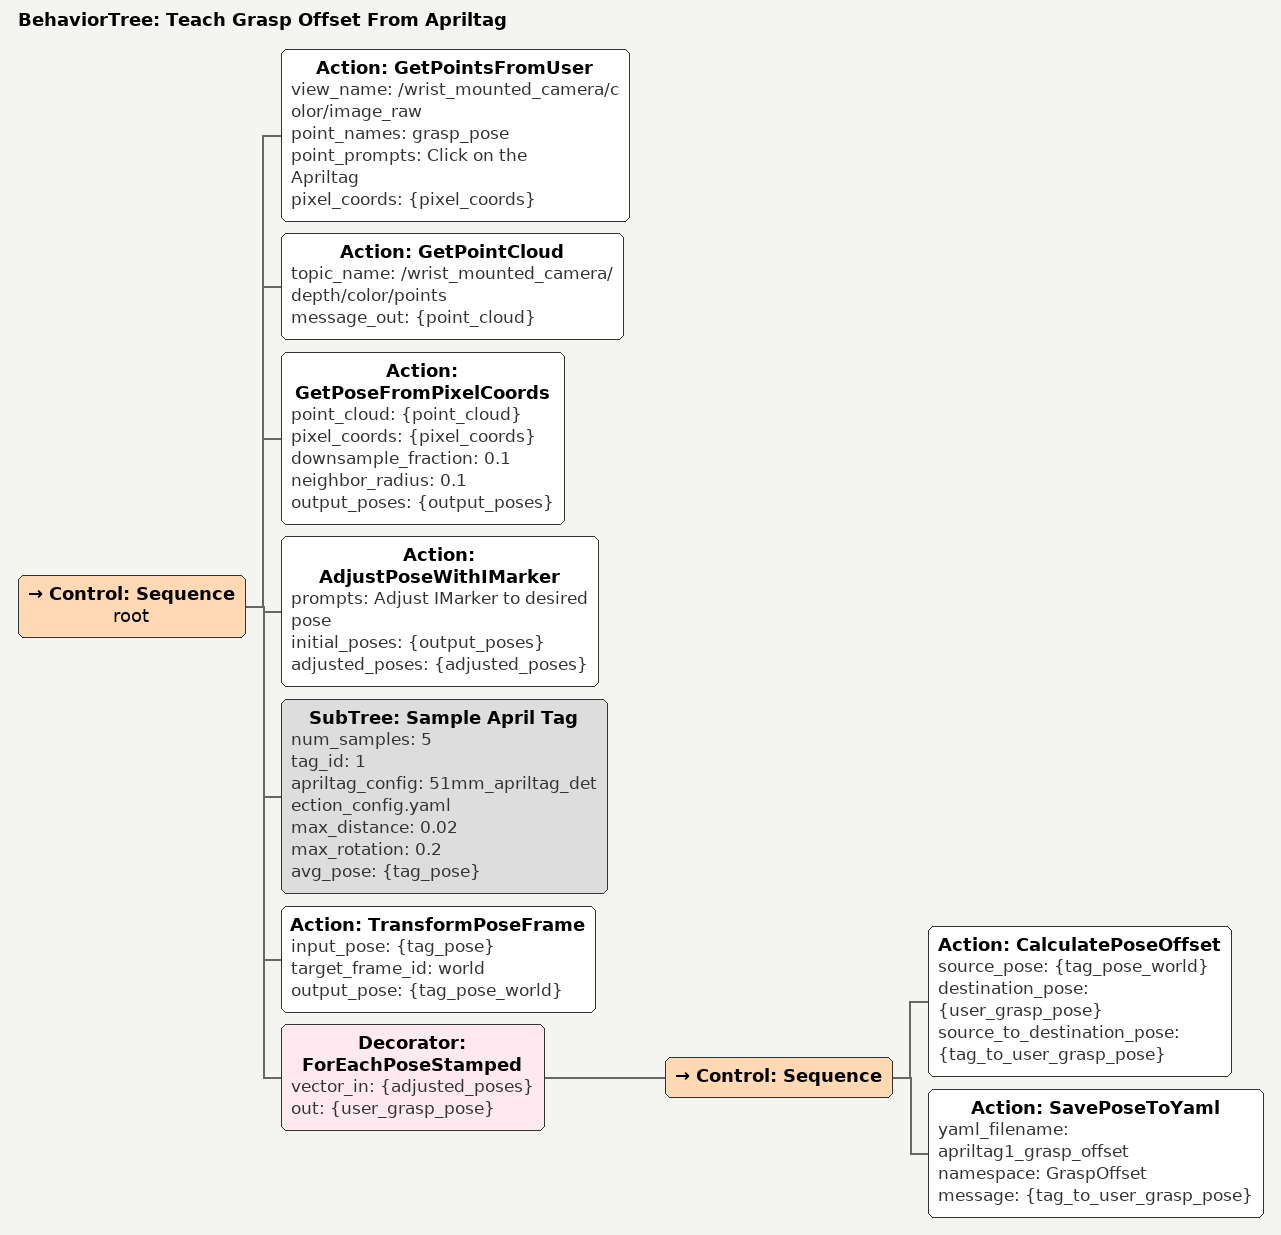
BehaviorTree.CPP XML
<?xml version="1.0"?>
<root BTCPP_format="4" main_tree_to_execute="Teach Grasp Offset From Apriltag">
    <BehaviorTree ID="Teach Grasp Offset From Apriltag" _description="Saves a grasp offset to yaml file from Apriltag observation using an interactive marker">
        <Control ID="Sequence" name="root">
            <Action ID="GetPointsFromUser" view_name="/wrist_mounted_camera/color/image_raw" point_names="grasp_pose" point_prompts="Click on the Apriltag" pixel_coords="{pixel_coords}"/>
            <Action ID="GetPointCloud" topic_name="/wrist_mounted_camera/depth/color/points" message_out="{point_cloud}"/>
            <Action ID="GetPoseFromPixelCoords" point_cloud="{point_cloud}" pixel_coords="{pixel_coords}" downsample_fraction="0.1" neighbor_radius="0.1" output_poses="{output_poses}"/>
            <Action ID="AdjustPoseWithIMarker" prompts="Adjust IMarker to desired pose" initial_poses="{output_poses}" adjusted_poses="{adjusted_poses}"/>
            <SubTree ID="Sample April Tag" num_samples="5" tag_id="1" apriltag_config="51mm_apriltag_detection_config.yaml" max_distance="0.02" max_rotation="0.2" avg_pose="{tag_pose}"/>
            <Action ID="TransformPoseFrame" input_pose="{tag_pose}" target_frame_id="world" output_pose="{tag_pose_world}"/>
            <Decorator ID="ForEachPoseStamped" vector_in="{adjusted_poses}" out="{user_grasp_pose}">
                <Control ID="Sequence">
                    <Action ID="CalculatePoseOffset" source_pose="{tag_pose_world}" destination_pose="{user_grasp_pose}" source_to_destination_pose="{tag_to_user_grasp_pose}"/>
                    <Action ID="SavePoseToYaml" yaml_filename="apriltag1_grasp_offset" namespace="GraspOffset" message="{tag_to_user_grasp_pose}"/>
                </Control>
            </Decorator>
        </Control>
    </BehaviorTree>
</root>
